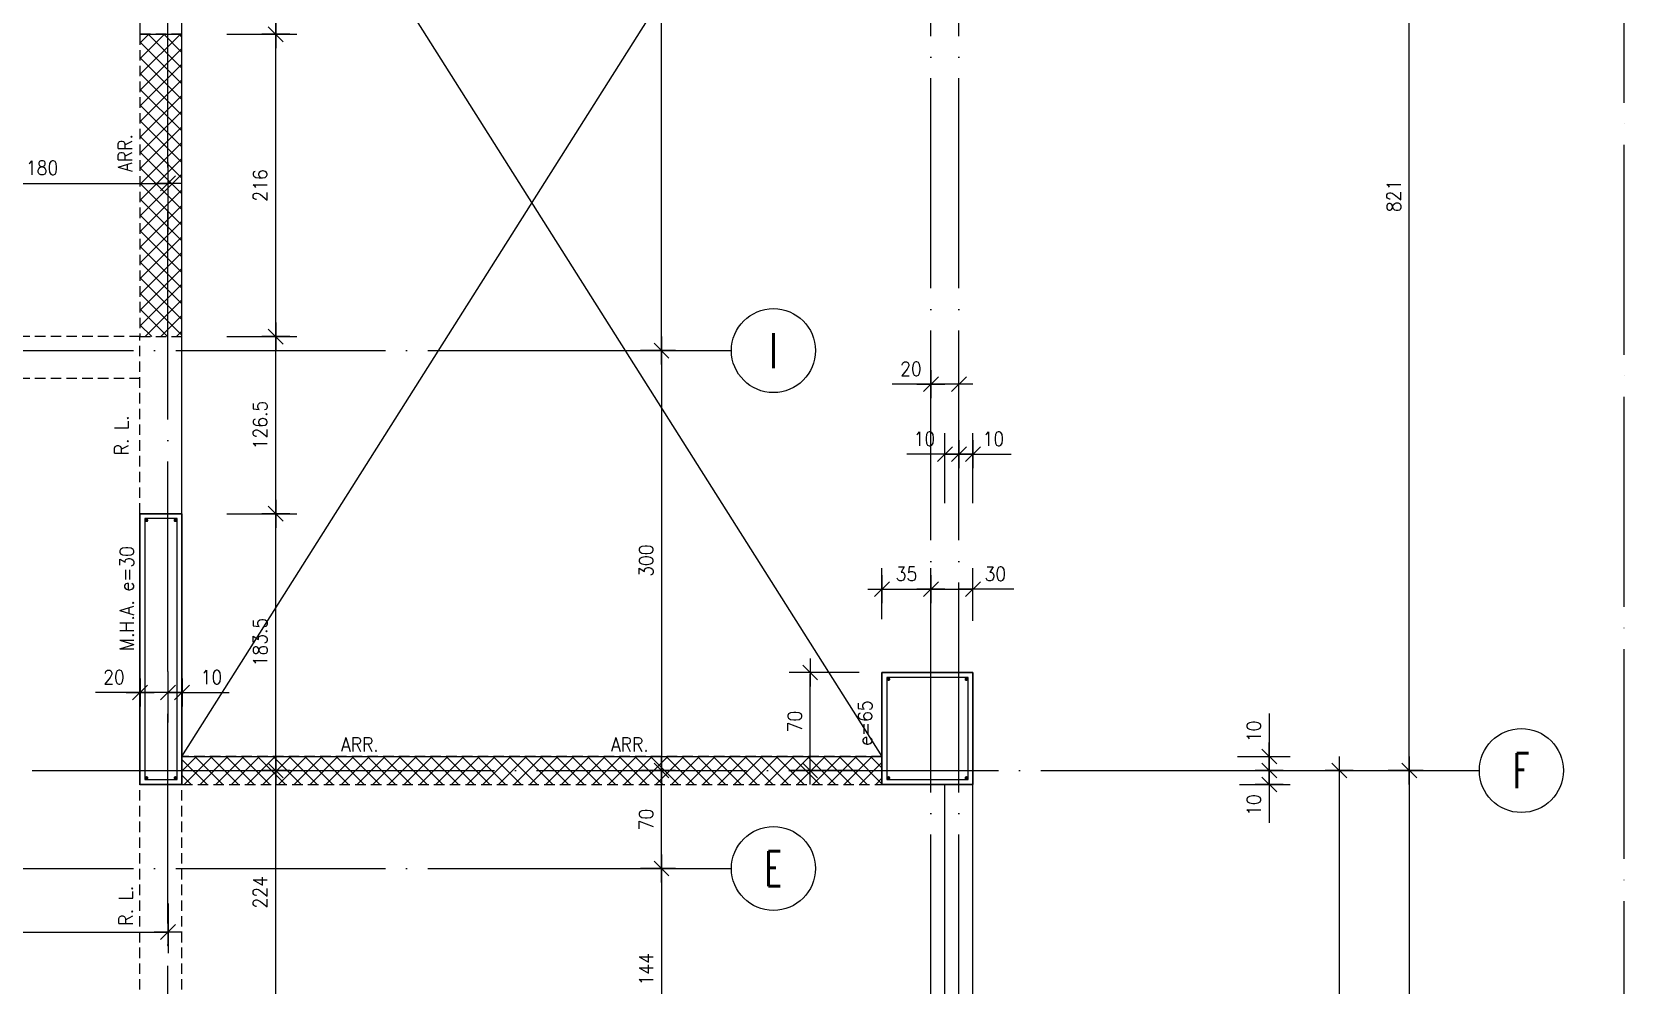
# Model space of a CAD drawing. Extents: x 2771 to 13802, y -1997 to 16878.
# Drawn here: x 6545 to 7683, y 5444 to 6125 of the extents above; entities that cross this region are included whole.
import ezdxf
from ezdxf.enums import TextEntityAlignment as Align

# ---------------------------------------------------------------- set-up
doc = ezdxf.new("R2010")
doc.units = 0
doc.header["$LTSCALE"] = 60
doc.header["$PDMODE"] = 1
for name, pattern in [('EJES', [3, 2.5, -0.25, 0, -0.25]), ('HIDDEN', [0.375, 0.25, -0.125]), ('HIDDEN2', [0.1875, 0.125, -0.0625])]:
    doc.linetypes.add(name, pattern=pattern)
doc.layers.get('0').update_dxf_attribs({"linetype": 'CONTINUOUS'})
doc.layers.get('DEFPOINTS').update_dxf_attribs({"linetype": 'CONTINUOUS'})
for name, color, linetype in [('AREA_MUROS', 6, 'CONTINUOUS'), ('ARRANQUES', 9, 'CONTINUOUS'), ('COTAS', 3, 'CONTINUOUS'), ('CRUCES', 9, 'CONTINUOUS'), ('EJES', 1, 'EJES'), ('MALLA', 1, 'CONTINUOUS'), ('MUROS', 4, 'CONTINUOUS'), ('REFUERZOS', 3, 'HIDDEN2'), ('TEXTOS', 2, 'CONTINUOUS'), ('TITULO', 6, 'CONTINUOUS'), ('VIGAS', 2, 'CONTINUOUS')]:
    doc.layers.add(name, color=color, linetype=linetype)
doc.layers.add('CROP', color=8, linetype='EJES', plot=False)
doc.styles.add('COTAS', font='romans.shx', dxfattribs={"width": 0.9})
doc.styles.add('ROMANS', font='romans.shx', dxfattribs={"width": 0.9, "height": 10})
doc.dimstyles.new('50', dxfattribs={"dimtxt": 10, "dimasz": 1, "dimexe": 15, "dimexo": 0, "dimgap": 6, "dimtad": 1, "dimdec": 8, "dimdsep": 46, "dimtxsty": 'COTAS', "dimblk": '$COTA$', "dimcen": 0.09, "dimdle": 10, "dimclrd": 256, "dimclre": 256, "dimclrt": 2, "dimadec": 0, "dimazin": 0, "dimtfac": 1, "dimtdec": 8, "dimtmove": 0, "dimatfit": 2, "dimfxl": 35, "dimfxlon": 1, "dimtolj": 1, "dimarcsym": 0})

# ---------------------------------------------------------------- blocks, each defined once
blk = doc.blocks.new('*U7')
at = {"layer": 'CROP'}
blk.add_lwpolyline([(-1974.1, -573.4), (2937.5, -573.4), (2937.5, 3827.3), (-1974.1, 3827.3)], close=True, dxfattribs=at)
at = {"color": 2, "style": 'COTAS', "width": 0.9}
blk.add_attdef('ESCALA', (29.5, -27), '', height=12, dxfattribs=at)
at = {"layer": 'TITULO', "color": 7, "style": 'COTAS', "width": 0.9}
blk.add_attdef('TITULO', (25, 20), '', height=35, dxfattribs=at)
at = {"layer": 'TITULO', "color": 2, "style": 'COTAS', "width": 0.9}
blk.add_attdef('NV_LOSAS', text='', height=15, dxfattribs=at).set_placement((434.5, -56), align=Align.RIGHT)
blk.add_attdef('NIVEL', text='', height=15, dxfattribs=at).set_placement((522.8, -50), align=Align.MIDDLE)
blk.add_attdef('SIC', (602, -56), '', height=15, dxfattribs=at)
blk = doc.blocks.new('$EJE$')
at = {"color": 6}
blk.add_circle((0, 0), 30, dxfattribs=at)
at = {"color": 6, "style": 'COTAS', "width": 0.6}
blk.add_attdef('EJE', text='', height=25, dxfattribs=at).set_placement((0, 0), align=Align.MIDDLE)
blk = doc.blocks.new('$COTA$')
at = {"layer": 'COTAS'}
for p, q in [((10, 0), (-10, 0)), ((5.3, 5.3), (-5.3, -5.3)), ((0, -10), (0, 10))]:
    blk.add_line(p, q, dxfattribs=at)
blk = doc.blocks.new('*D17')
at = {"layer": 'COTAS', "lineweight": -2, "transparency": 16777216}
for p, q in [((7529.2, 6418.7), (7544.2, 6418.7)), ((7529.2, 5598.7), (7529.2, 6417.7)), ((7529.2, 5597.7), (7514.2, 5597.7))]:
    blk.add_line(p, q, dxfattribs=at)
at = {"layer": 'DEFPOINTS', "color": 0, "transparency": 16777216}
for p in [(7529.2, 6418.7), (7529.2, 6418.7), (7529.2, 5597.7)]:
    blk.add_point(p, dxfattribs=at)
at = {"layer": 'COTAS', "lineweight": -2, "transparency": 16777216}
for p, rotation in [((7529.2, 6418.7), 90), ((7529.2, 5597.7), 270)]:
    blk.add_blockref('$COTA$', p, dxfattribs=dict(at, rotation=rotation))
at = {"layer": 'COTAS', "color": 2, "transparency": 16777216, "insert": (7518.2, 6008.2), "char_height": 10, "attachment_point": 5, "rotation": 90, "style": 'COTAS'}
blk.add_mtext('\\A1;821', dxfattribs=at)
blk = doc.blocks.new('*D31')
at = {"layer": 'COTAS', "lineweight": -2, "transparency": 16777216}
for p, q in [((7494.2, 5597.7), (7544.2, 5597.7)), ((7529.2, 5596.7), (7529.2, 4863.7)), ((7494.2, 4862.7), (7544.2, 4862.7))]:
    blk.add_line(p, q, dxfattribs=at)
at = {"layer": 'DEFPOINTS', "color": 0, "transparency": 16777216}
for p in [(7468.1, 5597.7), (7468.1, 4862.7), (7529.2, 4862.7)]:
    blk.add_point(p, dxfattribs=at)
at = {"layer": 'COTAS', "lineweight": -2, "transparency": 16777216}
for p, rotation in [((7529.2, 5597.7), 90), ((7529.2, 4862.7), 270)]:
    blk.add_blockref('$COTA$', p, dxfattribs=dict(at, rotation=rotation))
at = {"layer": 'COTAS', "color": 2, "transparency": 16777216, "insert": (7518.2, 5230.2), "char_height": 10, "attachment_point": 5, "rotation": 90, "style": 'COTAS'}
blk.add_mtext('\\A1;735', dxfattribs=at)
blk = doc.blocks.new('*D42')
at = {"layer": 'COTAS', "lineweight": -2, "transparency": 16777216}
for p, q in [((6684.4, 5597.7), (6734.4, 5597.7)), ((6719.4, 5374.7), (6719.4, 5596.7)), ((6684.4, 5373.7), (6734.4, 5373.7))]:
    blk.add_line(p, q, dxfattribs=at)
at = {"layer": 'DEFPOINTS', "color": 0, "transparency": 16777216}
for p in [(6674.4, 5597.7), (6719.4, 5597.7), (6674.4, 5373.7)]:
    blk.add_point(p, dxfattribs=at)
at = {"layer": 'COTAS', "lineweight": -2, "transparency": 16777216}
for p, rotation in [((6719.4, 5597.7), 90), ((6719.4, 5373.7), 270)]:
    blk.add_blockref('$COTA$', p, dxfattribs=dict(at, rotation=rotation))
at = {"layer": 'COTAS', "color": 2, "transparency": 16777216, "insert": (6708.4, 5510.7), "char_height": 10, "attachment_point": 5, "rotation": 90, "style": 'COTAS'}
blk.add_mtext('\\A1;224', dxfattribs=at)
blk = doc.blocks.new('*D43')
at = {"layer": 'COTAS', "lineweight": -2, "transparency": 16777216}
for p, q in [((6684.4, 5781.2), (6734.4, 5781.2)), ((6719.4, 5598.7), (6719.4, 5780.2)), ((6684.4, 5597.7), (6734.4, 5597.7))]:
    blk.add_line(p, q, dxfattribs=at)
at = {"layer": 'DEFPOINTS', "color": 0, "transparency": 16777216}
for p in [(6674.4, 5781.2), (6719.4, 5781.2), (6674.4, 5597.7)]:
    blk.add_point(p, dxfattribs=at)
at = {"layer": 'COTAS', "lineweight": -2, "transparency": 16777216}
for p, rotation in [((6719.4, 5781.2), 90), ((6719.4, 5597.7), 270)]:
    blk.add_blockref('$COTA$', p, dxfattribs=dict(at, rotation=rotation))
at = {"layer": 'COTAS', "color": 2, "transparency": 16777216, "insert": (6708.4, 5689.5), "char_height": 10, "attachment_point": 5, "rotation": 90, "style": 'COTAS'}
blk.add_mtext('\\A1;183.5', dxfattribs=at)
blk = doc.blocks.new('*D44')
at = {"layer": 'COTAS', "lineweight": -2, "transparency": 16777216}
for p, q in [((6684.4, 5907.7), (6734.4, 5907.7)), ((6719.4, 5782.2), (6719.4, 5906.7)), ((6684.4, 5781.2), (6734.4, 5781.2))]:
    blk.add_line(p, q, dxfattribs=at)
at = {"layer": 'DEFPOINTS', "color": 0, "transparency": 16777216}
for p in [(6674.4, 5907.7), (6719.4, 5907.7), (6674.4, 5781.2)]:
    blk.add_point(p, dxfattribs=at)
at = {"layer": 'COTAS', "lineweight": -2, "transparency": 16777216}
for p, rotation in [((6719.4, 5907.7), 90), ((6719.4, 5781.2), 270)]:
    blk.add_blockref('$COTA$', p, dxfattribs=dict(at, rotation=rotation))
at = {"layer": 'COTAS', "color": 2, "transparency": 16777216, "insert": (6708.4, 5844.5), "char_height": 10, "attachment_point": 5, "rotation": 90, "style": 'COTAS'}
blk.add_mtext('\\A1;126.5', dxfattribs=at)
blk = doc.blocks.new('*D45')
at = {"layer": 'COTAS', "lineweight": -2, "transparency": 16777216}
for p, q in [((6684.4, 6123.7), (6734.4, 6123.7)), ((6719.4, 5908.7), (6719.4, 6122.7)), ((6684.4, 5907.7), (6734.4, 5907.7))]:
    blk.add_line(p, q, dxfattribs=at)
at = {"layer": 'DEFPOINTS', "color": 0, "transparency": 16777216}
for p in [(6663.8, 6123.7), (6719.4, 6123.7), (6674.4, 5907.7)]:
    blk.add_point(p, dxfattribs=at)
at = {"layer": 'COTAS', "lineweight": -2, "transparency": 16777216}
for p, rotation in [((6719.4, 6123.7), 90), ((6719.4, 5907.7), 270)]:
    blk.add_blockref('$COTA$', p, dxfattribs=dict(at, rotation=rotation))
at = {"layer": 'COTAS', "color": 2, "transparency": 16777216, "insert": (6708.4, 6015.7), "char_height": 10, "attachment_point": 5, "rotation": 90, "style": 'COTAS'}
blk.add_mtext('\\A1;216', dxfattribs=at)
blk = doc.blocks.new('*D75')
at = {"layer": 'COTAS', "lineweight": -2, "transparency": 16777216}
for p, q in [((7444.2, 5597.7), (7494.2, 5597.7)), ((7479.2, 5596.7), (7479.2, 4863.7)), ((7444.2, 4862.7), (7494.2, 4862.7))]:
    blk.add_line(p, q, dxfattribs=at)
at = {"layer": 'DEFPOINTS', "color": 0, "transparency": 16777216}
for p in [(7337.5, 5597.7), (7337.5, 4862.7), (7479.2, 4862.7)]:
    blk.add_point(p, dxfattribs=at)
at = {"layer": 'COTAS', "lineweight": -2, "transparency": 16777216}
for p, rotation in [((7479.2, 5597.7), 90), ((7479.2, 4862.7), 270)]:
    blk.add_blockref('$COTA$', p, dxfattribs=dict(at, rotation=rotation))
at = {"layer": 'COTAS', "color": 2, "transparency": 16777216, "insert": (7468.2, 5230.2), "char_height": 10, "attachment_point": 5, "rotation": 90, "style": 'COTAS'}
blk.add_mtext('\\A1;735', dxfattribs=at)
blk = doc.blocks.new('*D113')
at = {"layer": 'COTAS', "lineweight": -2, "transparency": 16777216}
for p, q in [((7407.8, 5597.7), (7444.2, 5597.7)), ((7429.2, 5598.7), (7429.2, 5599.7)), ((7429.2, 5597.7), (7429.2, 5587.7)), ((7407.8, 5587.7), (7444.2, 5587.7)), ((7429.2, 5586.7), (7429.2, 5560.4))]:
    blk.add_line(p, q, dxfattribs=at)
at = {"layer": 'DEFPOINTS', "color": 0, "transparency": 16777216}
for p in [(7407.8, 5597.7), (7429.2, 5597.7), (7407.8, 5587.7)]:
    blk.add_point(p, dxfattribs=at)
at = {"layer": 'COTAS', "lineweight": -2, "transparency": 16777216}
for p, rotation in [((7429.2, 5597.7), 270), ((7429.2, 5587.7), 90)]:
    blk.add_blockref('$COTA$', p, dxfattribs=dict(at, rotation=rotation))
at = {"layer": 'COTAS', "color": 2, "transparency": 16777216, "insert": (7418.2, 5573.1), "char_height": 10, "attachment_point": 5, "rotation": 90, "style": 'COTAS'}
blk.add_mtext('\\A1;10', dxfattribs=at)
blk = doc.blocks.new('*D114')
at = {"layer": 'COTAS', "lineweight": -2, "transparency": 16777216}
for p, q in [((7429.2, 5638.4), (7429.2, 5607.7)), ((7406.4, 5607.7), (7444.2, 5607.7)), ((7429.2, 5608.7), (7429.2, 5609.7)), ((7429.2, 5597.7), (7429.2, 5607.7)), ((7429.2, 5597.7), (7429.2, 5607.7)), ((7407.8, 5597.7), (7444.2, 5597.7)), ((7429.2, 5596.7), (7429.2, 5595.7))]:
    blk.add_line(p, q, dxfattribs=at)
at = {"layer": 'DEFPOINTS', "color": 0, "transparency": 16777216}
for p in [(7406.4, 5607.7), (7429.2, 5607.7), (7407.8, 5597.7)]:
    blk.add_point(p, dxfattribs=at)
at = {"layer": 'COTAS', "lineweight": -2, "transparency": 16777216}
for p, rotation in [((7429.2, 5607.7), 270), ((7429.2, 5597.7), 90)]:
    blk.add_blockref('$COTA$', p, dxfattribs=dict(at, rotation=rotation))
at = {"layer": 'COTAS', "color": 2, "transparency": 16777216, "insert": (7418.2, 5625.7), "char_height": 10, "attachment_point": 5, "rotation": 90, "style": 'COTAS'}
blk.add_mtext('\\A1;10', dxfattribs=at)
blk = doc.blocks.new('*D131')
at = {"layer": 'COTAS', "lineweight": -2, "transparency": 16777216}
for p, q in [((6462.5, 5982.2), (6462.5, 6032.2)), ((6642.5, 5982.3), (6642.5, 6032.2)), ((6463.5, 6017.2), (6641.5, 6017.2))]:
    blk.add_line(p, q, dxfattribs=at)
at = {"layer": 'DEFPOINTS', "color": 0, "transparency": 16777216}
for p in [(6642.5, 6017.2), (6462.5, 5975.9), (6642.5, 5982.3)]:
    blk.add_point(p, dxfattribs=at)
at = {"layer": 'COTAS', "lineweight": -2, "transparency": 16777216, "rotation": 180}
blk.add_blockref('$COTA$', (6462.5, 6017.2), dxfattribs=at)
at = {"layer": 'COTAS', "lineweight": -2, "transparency": 16777216}
blk.add_blockref('$COTA$', (6642.5, 6017.2), dxfattribs=at)
at = {"layer": 'COTAS', "color": 2, "transparency": 16777216, "insert": (6552.5, 6028.2), "char_height": 10, "attachment_point": 5, "style": 'COTAS'}
blk.add_mtext('\\A1;180', dxfattribs=at)
blk = doc.blocks.new('*D136')
at = {"layer": 'COTAS', "lineweight": -2, "transparency": 16777216}
for p, q in [((6317.5, 5502.7), (6317.5, 5467.3)), ((6642.5, 5502.7), (6642.5, 5467.3)), ((6318.5, 5482.3), (6641.5, 5482.3))]:
    blk.add_line(p, q, dxfattribs=at)
at = {"layer": 'DEFPOINTS', "color": 0, "transparency": 16777216}
for p in [(6317.5, 5502.7), (6642.5, 5502.7), (6642.5, 5482.3)]:
    blk.add_point(p, dxfattribs=at)
at = {"layer": 'COTAS', "lineweight": -2, "transparency": 16777216, "rotation": 180}
blk.add_blockref('$COTA$', (6317.5, 5482.3), dxfattribs=at)
at = {"layer": 'COTAS', "lineweight": -2, "transparency": 16777216}
blk.add_blockref('$COTA$', (6642.5, 5482.3), dxfattribs=at)
at = {"layer": 'COTAS', "color": 2, "transparency": 16777216, "insert": (6480, 5493.3), "char_height": 10, "attachment_point": 5, "style": 'COTAS'}
blk.add_mtext('\\A1;325', dxfattribs=at)
blk = doc.blocks.new('*D160')
at = {"layer": 'COTAS', "lineweight": -2, "transparency": 16777216}
for p, q in [((6995, 5597.7), (6980, 5597.7)), ((6995, 5528.7), (6995, 5596.7)), ((6995, 5527.7), (6980, 5527.7))]:
    blk.add_line(p, q, dxfattribs=at)
at = {"layer": 'DEFPOINTS', "color": 0, "transparency": 16777216}
for p in [(6995, 5597.7), (6995, 5597.7), (6995, 5527.7)]:
    blk.add_point(p, dxfattribs=at)
at = {"layer": 'COTAS', "lineweight": -2, "transparency": 16777216}
for p, rotation in [((6995, 5597.7), 90), ((6995, 5527.7), 270)]:
    blk.add_blockref('$COTA$', p, dxfattribs=dict(at, rotation=rotation))
at = {"layer": 'COTAS', "color": 2, "transparency": 16777216, "insert": (6984, 5562.7), "char_height": 10, "attachment_point": 5, "rotation": 90, "style": 'COTAS'}
blk.add_mtext('\\A1;70', dxfattribs=at)
blk = doc.blocks.new('*D161')
at = {"layer": 'COTAS', "lineweight": -2, "transparency": 16777216}
for p, q in [((6995, 6418.7), (7010, 6418.7)), ((6995, 5898.7), (6995, 6417.7)), ((6995, 5897.7), (6980, 5897.7))]:
    blk.add_line(p, q, dxfattribs=at)
at = {"layer": 'DEFPOINTS', "color": 0, "transparency": 16777216}
for p in [(6995, 6418.7), (6995, 6418.7), (6995, 5897.7)]:
    blk.add_point(p, dxfattribs=at)
at = {"layer": 'COTAS', "lineweight": -2, "transparency": 16777216}
for p, rotation in [((6995, 6418.7), 90), ((6995, 5897.7), 270)]:
    blk.add_blockref('$COTA$', p, dxfattribs=dict(at, rotation=rotation))
at = {"layer": 'COTAS', "color": 2, "transparency": 16777216, "insert": (6984, 6158.2), "char_height": 10, "attachment_point": 5, "rotation": 90, "style": 'COTAS'}
blk.add_mtext('\\A1;521', dxfattribs=at)
blk = doc.blocks.new('*D162')
at = {"layer": 'COTAS', "lineweight": -2, "transparency": 16777216}
for p, q in [((6967.4, 5897.7), (7010, 5897.7)), ((6995, 5896.7), (6995, 5598.7)), ((6960, 5597.7), (7010, 5597.7))]:
    blk.add_line(p, q, dxfattribs=at)
at = {"layer": 'DEFPOINTS', "color": 0, "transparency": 16777216}
for p in [(6967.4, 5897.7), (6933.8, 5597.7), (6995, 5597.7)]:
    blk.add_point(p, dxfattribs=at)
at = {"layer": 'COTAS', "lineweight": -2, "transparency": 16777216}
for p, rotation in [((6995, 5897.7), 90), ((6995, 5597.7), 270)]:
    blk.add_blockref('$COTA$', p, dxfattribs=dict(at, rotation=rotation))
at = {"layer": 'COTAS', "color": 2, "transparency": 16777216, "insert": (6984, 5747.7), "char_height": 10, "attachment_point": 5, "rotation": 90, "style": 'COTAS'}
blk.add_mtext('\\A1;300', dxfattribs=at)
blk = doc.blocks.new('*D163')
at = {"layer": 'COTAS', "lineweight": -2, "transparency": 16777216}
for p, q in [((6960, 5527.7), (7010, 5527.7)), ((6995, 5526.7), (6995, 5384.7)), ((6960, 5383.7), (7010, 5383.7))]:
    blk.add_line(p, q, dxfattribs=at)
at = {"layer": 'DEFPOINTS', "color": 0, "transparency": 16777216}
for p in [(6933.8, 5527.7), (6933.8, 5383.7), (6995, 5383.7)]:
    blk.add_point(p, dxfattribs=at)
at = {"layer": 'COTAS', "lineweight": -2, "transparency": 16777216}
for p, rotation in [((6995, 5527.7), 90), ((6995, 5383.7), 270)]:
    blk.add_blockref('$COTA$', p, dxfattribs=dict(at, rotation=rotation))
at = {"layer": 'COTAS', "color": 2, "transparency": 16777216, "insert": (6984, 5455.7), "char_height": 10, "attachment_point": 5, "rotation": 90, "style": 'COTAS'}
blk.add_mtext('\\A1;144', dxfattribs=at)
blk = doc.blocks.new('*D207')
at = {"layer": 'COTAS', "lineweight": -2, "transparency": 16777216}
for p, q in [((6642.5, 5632), (6642.5, 5668.4)), ((6652.5, 5632), (6652.5, 5668.4)), ((6641.5, 5653.4), (6640.5, 5653.4)), ((6642.5, 5653.4), (6652.5, 5653.4)), ((6653.5, 5653.4), (6686.2, 5653.4))]:
    blk.add_line(p, q, dxfattribs=at)
at = {"layer": 'DEFPOINTS', "color": 0, "transparency": 16777216}
for p in [(6642.5, 5653.4), (6642.5, 5632), (6652.5, 5632)]:
    blk.add_point(p, dxfattribs=at)
at = {"layer": 'COTAS', "lineweight": -2, "transparency": 16777216}
blk.add_blockref('$COTA$', (6642.5, 5653.4), dxfattribs=at)
at = {"layer": 'COTAS', "lineweight": -2, "transparency": 16777216, "rotation": 180}
blk.add_blockref('$COTA$', (6652.5, 5653.4), dxfattribs=at)
at = {"layer": 'COTAS', "color": 2, "transparency": 16777216, "insert": (6673.5, 5664.4), "char_height": 10, "attachment_point": 5, "style": 'COTAS'}
blk.add_mtext('\\A1;10', dxfattribs=at)
blk = doc.blocks.new('*D208')
at = {"layer": 'COTAS', "lineweight": -2, "transparency": 16777216}
for p, q in [((6622.5, 5632), (6622.5, 5668.4)), ((6642.5, 5632), (6642.5, 5668.4)), ((6622.5, 5653.4), (6590.6, 5653.4)), ((6641.5, 5653.4), (6623.5, 5653.4))]:
    blk.add_line(p, q, dxfattribs=at)
at = {"layer": 'DEFPOINTS', "color": 0, "transparency": 16777216}
for p in [(6642.5, 5653.4), (6622.5, 5632), (6642.5, 5632)]:
    blk.add_point(p, dxfattribs=at)
at = {"layer": 'COTAS', "lineweight": -2, "transparency": 16777216, "rotation": 180}
blk.add_blockref('$COTA$', (6622.5, 5653.4), dxfattribs=at)
at = {"layer": 'COTAS', "lineweight": -2, "transparency": 16777216}
blk.add_blockref('$COTA$', (6642.5, 5653.4), dxfattribs=at)
at = {"layer": 'COTAS', "color": 2, "transparency": 16777216, "insert": (6603.9, 5664.4), "char_height": 10, "attachment_point": 5, "style": 'COTAS'}
blk.add_mtext('\\A1;20', dxfattribs=at)
blk = doc.blocks.new('*D220')
at = {"layer": 'COTAS', "lineweight": -2, "transparency": 16777216}
for p, q in [((7152.5, 5705.8), (7152.5, 5742.3)), ((7187.5, 5705.8), (7187.5, 5742.3)), ((7153.5, 5727.3), (7186.5, 5727.3))]:
    blk.add_line(p, q, dxfattribs=at)
at = {"layer": 'DEFPOINTS', "color": 0, "transparency": 16777216}
for p in [(7187.5, 5727.3), (7152.5, 5705.8), (7187.5, 5705.8)]:
    blk.add_point(p, dxfattribs=at)
at = {"layer": 'COTAS', "lineweight": -2, "transparency": 16777216, "rotation": 180}
blk.add_blockref('$COTA$', (7152.5, 5727.3), dxfattribs=at)
at = {"layer": 'COTAS', "lineweight": -2, "transparency": 16777216}
blk.add_blockref('$COTA$', (7187.5, 5727.3), dxfattribs=at)
at = {"layer": 'COTAS', "color": 2, "transparency": 16777216, "insert": (7170, 5738.3), "char_height": 10, "attachment_point": 5, "style": 'COTAS'}
blk.add_mtext('\\A1;35', dxfattribs=at)
blk = doc.blocks.new('*D221')
at = {"layer": 'COTAS', "lineweight": -2, "transparency": 16777216}
for p, q in [((7187.5, 5705.8), (7187.5, 5742.3)), ((7217.5, 5704.7), (7217.5, 5742.3)), ((7188.5, 5727.3), (7216.5, 5727.3)), ((7246.8, 5727.3), (7217.5, 5727.3))]:
    blk.add_line(p, q, dxfattribs=at)
at = {"layer": 'DEFPOINTS', "color": 0, "transparency": 16777216}
for p in [(7217.5, 5727.3), (7187.5, 5705.8), (7217.5, 5704.7)]:
    blk.add_point(p, dxfattribs=at)
at = {"layer": 'COTAS', "lineweight": -2, "transparency": 16777216, "rotation": 180}
blk.add_blockref('$COTA$', (7187.5, 5727.3), dxfattribs=at)
at = {"layer": 'COTAS', "lineweight": -2, "transparency": 16777216}
blk.add_blockref('$COTA$', (7217.5, 5727.3), dxfattribs=at)
at = {"layer": 'COTAS', "color": 2, "transparency": 16777216, "insert": (7233.5, 5738.3), "char_height": 10, "attachment_point": 5, "style": 'COTAS'}
blk.add_mtext('\\A1;30', dxfattribs=at)
blk = doc.blocks.new('*D222')
at = {"layer": 'COTAS', "lineweight": -2, "transparency": 16777216}
for p, q in [((7136.2, 5667.7), (7086.2, 5667.7)), ((7101.2, 5598.7), (7101.2, 5666.7)), ((7136.2, 5597.7), (7086.2, 5597.7))]:
    blk.add_line(p, q, dxfattribs=at)
at = {"layer": 'DEFPOINTS', "color": 0, "transparency": 16777216}
for p in [(7101.2, 5667.7), (7163.4, 5667.7), (7163.4, 5597.7)]:
    blk.add_point(p, dxfattribs=at)
at = {"layer": 'COTAS', "lineweight": -2, "transparency": 16777216}
for p, rotation in [((7101.2, 5667.7), 90), ((7101.2, 5597.7), 270)]:
    blk.add_blockref('$COTA$', p, dxfattribs=dict(at, rotation=rotation))
at = {"layer": 'COTAS', "color": 2, "transparency": 16777216, "insert": (7090.2, 5632.7), "char_height": 10, "attachment_point": 5, "rotation": 90, "style": 'COTAS'}
blk.add_mtext('\\A1;70', dxfattribs=at)
blk = doc.blocks.new('*D240')
at = {"layer": 'COTAS', "lineweight": -2, "transparency": 16777216}
for p, q in [((6684.4, 6418.7), (6734.4, 6418.7)), ((6719.4, 6124.7), (6719.4, 6417.7)), ((6684.4, 6123.7), (6734.4, 6123.7))]:
    blk.add_line(p, q, dxfattribs=at)
at = {"layer": 'DEFPOINTS', "color": 0, "transparency": 16777216}
for p in [(6653.5, 6418.7), (6719.4, 6418.7), (6653.5, 6123.7)]:
    blk.add_point(p, dxfattribs=at)
at = {"layer": 'COTAS', "lineweight": -2, "transparency": 16777216}
for p, rotation in [((6719.4, 6418.7), 90), ((6719.4, 6123.7), 270)]:
    blk.add_blockref('$COTA$', p, dxfattribs=dict(at, rotation=rotation))
at = {"layer": 'COTAS', "color": 2, "transparency": 16777216, "insert": (6708.4, 6271.2), "char_height": 10, "attachment_point": 5, "rotation": 90, "style": 'COTAS'}
blk.add_mtext('\\A1;295', dxfattribs=at)
blk = doc.blocks.new('*D265')
at = {"layer": 'COTAS', "lineweight": -2, "transparency": 16777216}
for p, q in [((7187.5, 5838.7), (7187.5, 5888.7)), ((7207.5, 5838.7), (7207.5, 5888.7)), ((7187.5, 5873.7), (7159.9, 5873.7)), ((7206.5, 5873.7), (7188.5, 5873.7))]:
    blk.add_line(p, q, dxfattribs=at)
at = {"layer": 'DEFPOINTS', "color": 0, "transparency": 16777216}
for p in [(7187.5, 5873.7), (7187.5, 5812.1), (7207.5, 5812.1)]:
    blk.add_point(p, dxfattribs=at)
at = {"layer": 'COTAS', "lineweight": -2, "transparency": 16777216, "rotation": 180}
blk.add_blockref('$COTA$', (7187.5, 5873.7), dxfattribs=at)
at = {"layer": 'COTAS', "lineweight": -2, "transparency": 16777216}
blk.add_blockref('$COTA$', (7207.5, 5873.7), dxfattribs=at)
at = {"layer": 'COTAS', "color": 2, "transparency": 16777216, "insert": (7173.2, 5884.7), "char_height": 10, "attachment_point": 5, "style": 'COTAS'}
blk.add_mtext('\\A1;20', dxfattribs=at)
blk = doc.blocks.new('*D266')
at = {"layer": 'COTAS', "lineweight": -2, "transparency": 16777216}
for p, q in [((7197.5, 5788.7), (7197.5, 5838.7)), ((7207.5, 5788.7), (7207.5, 5838.7)), ((7196.5, 5823.7), (7170.2, 5823.7)), ((7207.5, 5823.7), (7197.5, 5823.7)), ((7208.5, 5823.7), (7209.5, 5823.7))]:
    blk.add_line(p, q, dxfattribs=at)
at = {"layer": 'DEFPOINTS', "color": 0, "transparency": 16777216}
for p in [(7197.5, 5823.7), (7197.5, 5762.1), (7207.5, 5762.1)]:
    blk.add_point(p, dxfattribs=at)
at = {"layer": 'COTAS', "lineweight": -2, "transparency": 16777216}
blk.add_blockref('$COTA$', (7197.5, 5823.7), dxfattribs=at)
at = {"layer": 'COTAS', "lineweight": -2, "transparency": 16777216, "rotation": 180}
blk.add_blockref('$COTA$', (7207.5, 5823.7), dxfattribs=at)
at = {"layer": 'COTAS', "color": 2, "transparency": 16777216, "insert": (7182.8, 5834.7), "char_height": 10, "attachment_point": 5, "style": 'COTAS'}
blk.add_mtext('\\A1;10', dxfattribs=at)
blk = doc.blocks.new('*D267')
at = {"layer": 'COTAS', "lineweight": -2, "transparency": 16777216}
for p, q in [((7207.5, 5788.7), (7207.5, 5838.7)), ((7217.5, 5788.7), (7217.5, 5838.7)), ((7206.5, 5823.7), (7205.5, 5823.7)), ((7207.5, 5823.7), (7217.5, 5823.7)), ((7218.5, 5823.7), (7244.7, 5823.7))]:
    blk.add_line(p, q, dxfattribs=at)
at = {"layer": 'DEFPOINTS', "color": 0, "transparency": 16777216}
for p in [(7217.5, 5823.7), (7207.5, 5762.1), (7217.5, 5762.1)]:
    blk.add_point(p, dxfattribs=at)
at = {"layer": 'COTAS', "lineweight": -2, "transparency": 16777216}
blk.add_blockref('$COTA$', (7207.5, 5823.7), dxfattribs=at)
at = {"layer": 'COTAS', "lineweight": -2, "transparency": 16777216, "rotation": 180}
blk.add_blockref('$COTA$', (7217.5, 5823.7), dxfattribs=at)
at = {"layer": 'COTAS', "color": 2, "transparency": 16777216, "insert": (7232.1, 5834.7), "char_height": 10, "attachment_point": 5, "style": 'COTAS'}
blk.add_mtext('\\A1;10', dxfattribs=at)

msp = doc.modelspace()

# ---------------------------------------------------------------- hatches: boundary and pattern name
at = {"layer": 'ARRANQUES'}
h = msp.add_hatch(dxfattribs=at)
h.set_pattern_fill('ANSI37', color=9, scale=2.5, style=0)
h.paths.add_polyline_path([(6637.45585631, 6123.70691493), (6622.45585631, 6123.70691493), (6622.45585631, 5907.70691493), (6637.45585631, 5907.70691493)])
h.paths.add_polyline_path([(6652.45585631, 6123.70691493), (6637.45585631, 6123.70691493), (6637.45585631, 5907.70691493), (6652.45585631, 5907.70691493)])
h = msp.add_hatch(dxfattribs=at)
h.set_pattern_fill('ANSI37', color=9, scale=2.5, style=0)
h.paths.add_polyline_path([(6652.45585631, 5587.70691493), (7152.45585631, 5587.70691493), (7152.45585631, 5607.70691493), (6652.45585631, 5607.70691493)])

# ---------------------------------------------------------------- linework, layer by layer
at = {"layer": 'AREA_MUROS'}
for points in [[(6622.45585631, 6398.70691493), (6622.45585631, 6123.70691493), (6652.45585631, 6123.70691493), (6652.45585631, 6398.70691493), (6622.45585631, 6398.70691493)], [(6622.45585631, 5781.20691493), (6652.45585631, 5781.20691493), (6652.45585631, 5587.70691493), (6622.45585631, 5587.70691493), (6622.45585631, 5781.20691493)], [(7152.45585631, 5667.70691493), (7217.45585631, 5667.70691493), (7217.45585631, 5587.70691493), (7152.45585631, 5587.70691493), (7152.45585631, 5667.70691493)]]:
    msp.add_lwpolyline(points, dxfattribs=at)
at = {"layer": 'ARRANQUES', "color": 2, "linetype": 'HIDDEN2'}
for points in [[(6622.45585631, 5907.70691493), (6652.45585631, 5907.70691493), (6652.45585631, 6123.70691493), (6622.45585631, 6123.70691493)], [(6652.45585631, 5587.70691493), (7152.45585631, 5587.70691493), (7152.45585631, 5607.70691493), (6652.45585631, 5607.70691493)]]:
    msp.add_lwpolyline(points, close=True, dxfattribs=at)
at = {"layer": 'CRUCES'}
for p, q in [((6652.45585631, 5607.70691493), (7152.45585631, 6398.70691493)), ((6652.45585631, 6398.70691493), (7152.45585631, 5607.70691493))]:
    msp.add_line(p, q, dxfattribs=at)
at = {"layer": 'EJES'}
for points in [[(7157.45585631, 3751.07608644), (7157.45585631, 3761.07608644), (7187.45585631, 3781.07608644), (7187.45585631, 7557.87690528), (7157.45585631, 7577.87690528), (7157.45585631, 7587.87690528)], [(7237.45585631, 3751.07608644), (7237.45585631, 3761.07608644), (7207.45585631, 3781.07608644), (7207.45585631, 7557.87690528), (7237.45585631, 7577.87690528), (7237.45585631, 7587.87690528)], [(6642.45585631, 4407.70691493), (6642.45585631, 6873.70691493)], [(3946.45585631, 5897.70691493), (7044.95585631, 5897.70691493)], [(6545.54844281, 5597.70691493), (7579.24320587, 5597.70691493)], [(3946.45585631, 5527.70691493), (7044.95585631, 5527.70691493)]]:
    msp.add_lwpolyline(points, dxfattribs=at)
at = {"layer": 'MALLA'}
for points in [[(6648.95585631, 5591.20691493), (6648.95585631, 5777.70691493), (6625.95585631, 5777.70691493), (6625.95585631, 5591.20691493)], [(7213.95585631, 5591.20691493), (7213.95585631, 5664.20691493), (7155.95585631, 5664.20691493), (7155.95585631, 5591.20691493)]]:
    msp.add_lwpolyline(points, close=True, dxfattribs=at)
at = {"layer": 'MALLA', "const_width": 1.25}
for points in [[(6626.58085631, 5776.45691493, -1), (6627.83085631, 5776.45691493, -1)], [(6647.08085631, 5776.45691493, -1), (6648.33085631, 5776.45691493, -1)], [(7156.58085631, 5662.95691493, -1), (7157.83085631, 5662.95691493, -1)], [(7212.08085631, 5662.95691493, -1), (7213.33085631, 5662.95691493, -1)], [(6626.58085631, 5592.45691493, -1), (6627.83085631, 5592.45691493, -1)], [(6647.08085631, 5592.45691493, -1), (6648.33085631, 5592.45691493, -1)], [(7156.58085631, 5592.45691493, -1), (7157.83085631, 5592.45691493, -1)], [(7212.08085631, 5592.45691493, -1), (7213.33085631, 5592.45691493, -1)]]:
    msp.add_lwpolyline(points, format="xyb", close=True, dxfattribs=at)
at = {"layer": 'MUROS'}
for points in [[(6622.45585631, 6123.70691493), (6652.45585631, 6123.70691493), (6652.45585631, 6398.70691493), (7152.45585631, 6398.70691493), (7152.45585631, 6339.70691493), (7217.45585631, 6339.70691493), (7217.45585631, 6428.70691493), (6622.45585631, 6428.70691493)], [(6652.45585631, 5587.70691493), (6652.45585631, 5781.20691493), (6622.45585631, 5781.20691493), (6622.45585631, 5587.70691493)], [(7217.45585631, 5587.70691493), (7217.45585631, 5667.70691493), (7152.45585631, 5667.70691493), (7152.45585631, 5587.70691493)]]:
    msp.add_lwpolyline(points, close=True, dxfattribs=at)
at = {"layer": 'REFUERZOS'}
for p, q in [((6622.45585631, 5907.70691493), (6462.45585631, 5907.70691493)), ((6622.45585631, 5781.20691493), (6622.45585631, 5907.70691493)), ((6622.45585631, 5877.70691493), (6462.45585631, 5877.70691493)), ((6622.45585631, 5373.70691493), (6622.45585631, 5587.70691493)), ((6652.45585631, 5373.70691493), (6652.45585631, 5587.70691493))]:
    msp.add_line(p, q, dxfattribs=at)
at = {"layer": 'VIGAS'}
for p, q in [((6652.45585631, 5781.20691493), (6652.45585631, 6123.70691493)), ((6652.45585631, 5607.70691493), (7152.45585631, 5607.70691493)), ((7197.45585631, 5587.70691493), (7217.45585631, 5587.70691493)), ((7197.45585631, 4941.70691493), (7197.45585631, 5587.70691493)), ((7217.45585631, 4355.70691493), (7217.45585631, 5587.70691493))]:
    msp.add_line(p, q, dxfattribs=at)
at = {"layer": 'VIGAS', "linetype": 'HIDDEN'}
msp.add_line((7197.45585631, 4941.70691493), (7197.45585631, 5587.70691493), dxfattribs=at)

# ---------------------------------------------------------------- block references
msp.add_blockref('*U7', (4745.17327493, 4126.80253923))
for p, values in [((7074.95585631, 5897.70691493), {'EJE': 'I'}), ((7609.24320587, 5597.70691493), {'EJE': 'F'}), ((7074.95585631, 5527.70691493), {'EJE': 'E'})]:
    msp.add_blockref('$EJE$', p).add_auto_attribs(values)

# ---------------------------------------------------------------- texts
at = {"layer": 'TEXTOS', "style": 'ROMANS', "width": 0.9}
for s, p in [('ARR.', (6611.77058654, 6038.91550065)), ('R. L.', (6609.2624436, 5837.21681529)), ('M.H.A. e=30', (6612.95585631, 5720.62182095)), ('e=65', (7140.45585631, 5631.63343628)), ('R. L.', (6612.25696354, 5501.14151676))]:
    msp.add_text(s, height=10, rotation=90, dxfattribs=at).set_placement(p, align=Align.MIDDLE)
for p in [(6779.57226461, 5616.39640518), (6972.35354164, 5616.39640518)]:
    msp.add_text('ARR.', height=10, dxfattribs=at).set_placement(p, align=Align.MIDDLE)

# ---------------------------------------------------------------- dimensions: what is measured, and where the dimension line sits
at = {"layer": 'COTAS'}
for base, p1, p2, angle, picture, middle in [((6719.4478095153, 6418.7069149326), (6653.5423527335, 6123.7069149326), (6653.5423527335, 6418.7069149326), 90, '*D240', (6708.4478095153, 6271.2069149326)), ((6994.9558563143, 6418.7069149326), (6994.9558563143, 5897.7069149326), (6994.9558563143, 6418.7069149326), 90, '*D161', (6983.9558563143, 6158.2069149326)), ((7529.2432058654, 6418.7069149326), (7529.2432058654, 5597.7069149326), (7529.2432058654, 6418.7069149326), 90, '*D17', (7518.2432058654, 6008.2069149326)), ((7217.4558563143, 5823.7307346546), (7207.4558563143, 5762.0799617808), (7217.4558563143, 5762.0799617808), 180, '*D267', (7232.0987134572, 5834.7307346546)), ((7101.1926316715, 5667.7069149326), (7163.396756494, 5597.7069149326), (7163.396756494, 5667.7069149326), 90, '*D222', (7090.1926316715, 5632.7069149326)), ((6994.9558563143, 5597.7069149326), (6994.9558563143, 5527.7069149326), (6994.9558563143, 5597.7069149326), 90, '*D160', (6983.9558563143, 5562.7069149326))]:
    dim = msp.add_linear_dim(base=base, p1=p1, p2=p2, angle=angle, dimstyle='50', dxfattribs=at)
    dim.commit()
    dim.dimension.update_dxf_attribs({"geometry": picture, "text_midpoint": middle})
for base, p1, p2, picture, middle in [((6719.4478095153, 6123.7069149326), (6674.3807487176, 5907.7069149326), (6663.7925134235, 6123.7069149326), '*D45', (6708.4478095153, 6015.7069149326)), ((6719.4478095153, 5907.7069149326), (6674.3807487176, 5781.2069149326), (6674.3807487176, 5907.7069149326), '*D44', (6708.4478095153, 5844.4569149326)), ((6994.9558563143, 5597.7069149326), (6967.3814970236, 5897.7069149326), (6933.8050639994, 5597.7069149326), '*D162', (6983.9558563143, 5747.7069149326)), ((6719.4478095153, 5781.2069149326), (6674.3807487176, 5597.7069149326), (6674.3807487176, 5781.2069149326), '*D43', (6708.4478095153, 5689.4569149326)), ((7479.2432058654, 4862.7069149326), (7337.4558563143, 5597.7069149326), (7337.4558563143, 4862.7069149326), '*D75', (7468.2432058654, 5230.2069149326))]:
    dim = msp.add_linear_dim(base=base, p1=p1, p2=p2, angle=90, dimstyle='50', override={"dimtmove": 1}, dxfattribs=at)
    dim.commit()
    dim.dimension.update_dxf_attribs({"geometry": picture, "text_midpoint": middle})
for base, p1, p2, picture, middle in [((6642.4558563143, 6017.2344090487), (6462.4558563143, 5975.897539949), (6642.4558563143, 5982.2824268815), '*D131', (6552.4558563143, 6028.2344090487)), ((7187.4558563143, 5873.7307346546), (7207.4558563143, 5812.0799617808), (7187.4558563143, 5812.0799617808), '*D265', (7173.1701420286, 5884.7307346546)), ((7197.4558563143, 5823.7307346546), (7207.4558563143, 5762.0799617808), (7197.4558563143, 5762.0799617808), '*D266', (7182.8129991715, 5834.7307346546)), ((6642.4558563143, 5482.3140779165), (6317.4558563143, 5502.6974964591), (6642.4558563143, 5502.6974964591), '*D136', (6479.9558563143, 5493.3140779165))]:
    dim = msp.add_linear_dim(base=base, p1=p1, p2=p2, dimstyle='50', dxfattribs=at)
    dim.commit()
    dim.dimension.update_dxf_attribs({"geometry": picture, "text_midpoint": middle})
for base, p1, p2, picture, middle in [((7187.4558563143, 5727.269469233), (7152.4558563143, 5705.8129706914), (7187.4558563143, 5705.8129706914), '*D220', (7169.9558563143, 5727.269469233)), ((6642.4558563143, 5653.4140629525), (6622.4558563143, 5631.9575644108), (6642.4558563143, 5631.9575644108), '*D208', (6603.8844277429, 5653.4140629525))]:
    dim = msp.add_linear_dim(base=base, p1=p1, p2=p2, dimstyle='50', dxfattribs=at)
    dim.commit()
    dim.dimension.update_dxf_attribs({"geometry": picture, "text_midpoint": middle, "dimtype": 160})
dim = msp.add_linear_dim(base=(7217.4558563143, 5727.269469233), p1=(7187.4558563143, 5705.8129706914), p2=(7217.4558563143, 5704.7267406353), dimstyle='50', override={"dimtmove": 1}, dxfattribs=at)
dim.commit()
dim.dimension.update_dxf_attribs({"geometry": '*D221', "text_midpoint": (7233.4774365722, 5727.269469233), "dimtype": 160})
for base, p1, p2, angle, picture, middle in [((6642.4558563143, 5653.4140629525), (6652.4558563143, 5631.9575644108), (6642.4558563143, 5631.9575644108), 180, '*D207', (6673.5272848858, 5653.4140629525)), ((7429.2432058654, 5597.7069149326), (7407.7867073237, 5587.7069149326), (7407.7867073237, 5597.7069149326), 90, '*D113', (7429.2432058654, 5573.0640577897))]:
    dim = msp.add_linear_dim(base=base, p1=p1, p2=p2, angle=angle, dimstyle='50', dxfattribs=at)
    dim.commit()
    dim.dimension.update_dxf_attribs({"geometry": picture, "text_midpoint": middle, "dimtype": 160})
for base, p1, p2, picture, middle in [((7429.2432058654, 5607.7069149326), (7407.7867073237, 5597.7069149326), (7406.4289197537, 5607.7069149326), '*D114', (7429.2432058654, 5625.7400478343)), ((6719.4478095153, 5597.7069149326), (6674.3807487176, 5373.7069149326), (6674.3807487176, 5597.7069149326), '*D42', (6719.4478095153, 5510.7069149326))]:
    dim = msp.add_linear_dim(base=base, p1=p1, p2=p2, angle=90, dimstyle='50', override={"dimtmove": 1}, dxfattribs=at)
    dim.commit()
    dim.dimension.update_dxf_attribs({"geometry": picture, "text_midpoint": middle, "dimtype": 160})
for p1, p2, picture, middle in [((7468.0924135505, 5597.7069149326), (7468.0924135505, 4862.7069149326), '*D31', (7518.2432058654, 5230.2069149326)), ((6933.8050639994, 5527.7069149326), (6933.8050639994, 5383.7069149326), '*D163', (6983.9558563143, 5455.7069149326))]:
    dim = msp.add_aligned_dim(p1=p1, p2=p2, distance=61.150792315, dimstyle='50', dxfattribs=at)
    dim.commit()
    dim.dimension.update_dxf_attribs({"geometry": picture, "text_midpoint": middle})

doc.saveas('drawing.dxf')
